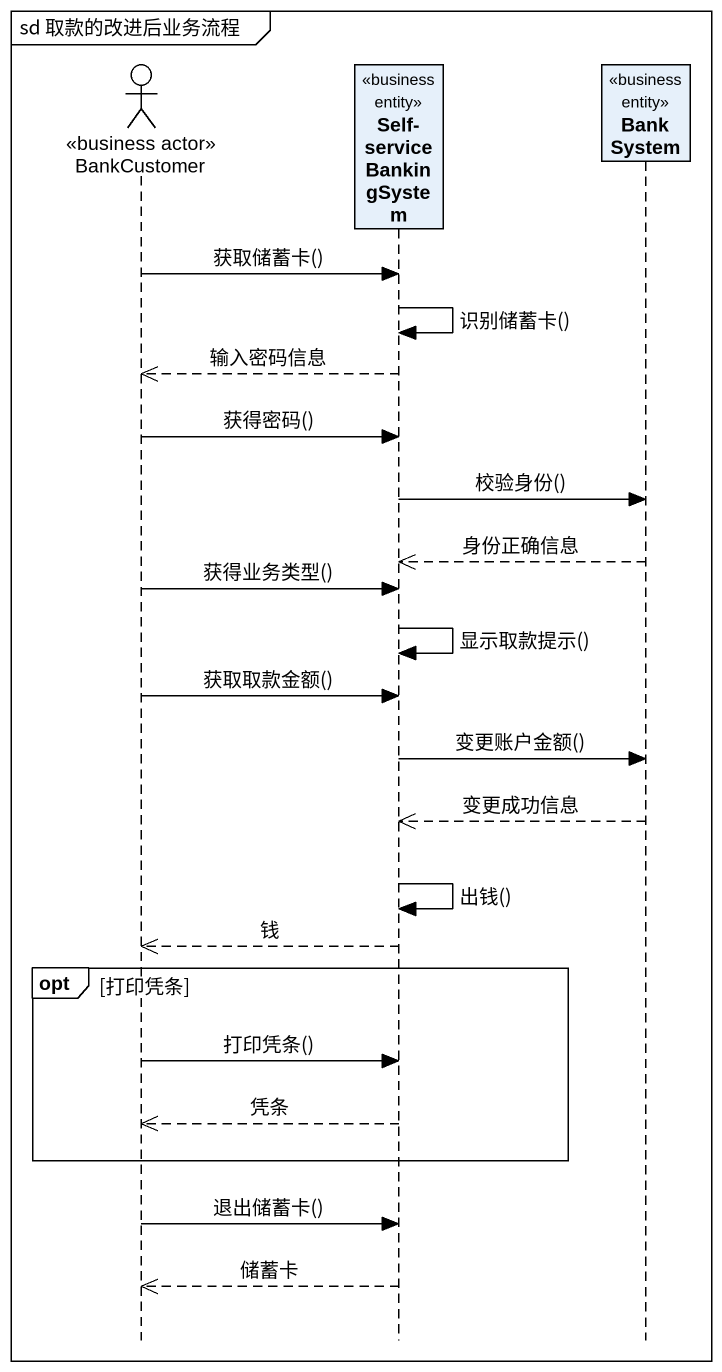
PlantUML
@startuml
mainframe sd 取款的改进后业务流程
hide footbox
actor BankCustomer <<business actor>>
participant "Self-serviceBankingSystem" as Self_serviceBankingSystem <<business entity>>
participant BankSystem <<business entity>>

BankCustomer -> Self_serviceBankingSystem : 获取储蓄卡()
Self_serviceBankingSystem -> Self_serviceBankingSystem : 识别储蓄卡()
Self_serviceBankingSystem -->> BankCustomer : 输入密码信息
BankCustomer -> Self_serviceBankingSystem : 获得密码()
Self_serviceBankingSystem -> BankSystem : 校验身份()
BankSystem -->> Self_serviceBankingSystem : 身份正确信息
BankCustomer -> Self_serviceBankingSystem : 获得业务类型()
Self_serviceBankingSystem -> Self_serviceBankingSystem : 显示取款提示()
BankCustomer -> Self_serviceBankingSystem : 获取取款金额()
Self_serviceBankingSystem -> BankSystem : 变更账户金额()
BankSystem -->> Self_serviceBankingSystem : 变更成功信息
Self_serviceBankingSystem -> Self_serviceBankingSystem : 出钱()
Self_serviceBankingSystem -->> BankCustomer : 钱
opt 打印凭条
  BankCustomer -> Self_serviceBankingSystem : 打印凭条()
  Self_serviceBankingSystem -->> BankCustomer : 凭条
end
BankCustomer -> Self_serviceBankingSystem : 退出储蓄卡()
Self_serviceBankingSystem -->> BankCustomer : 储蓄卡
@enduml
